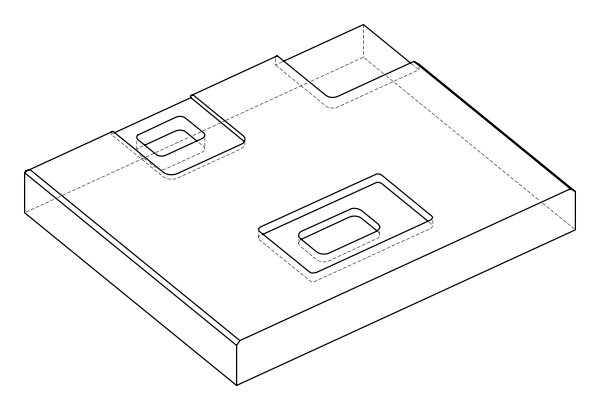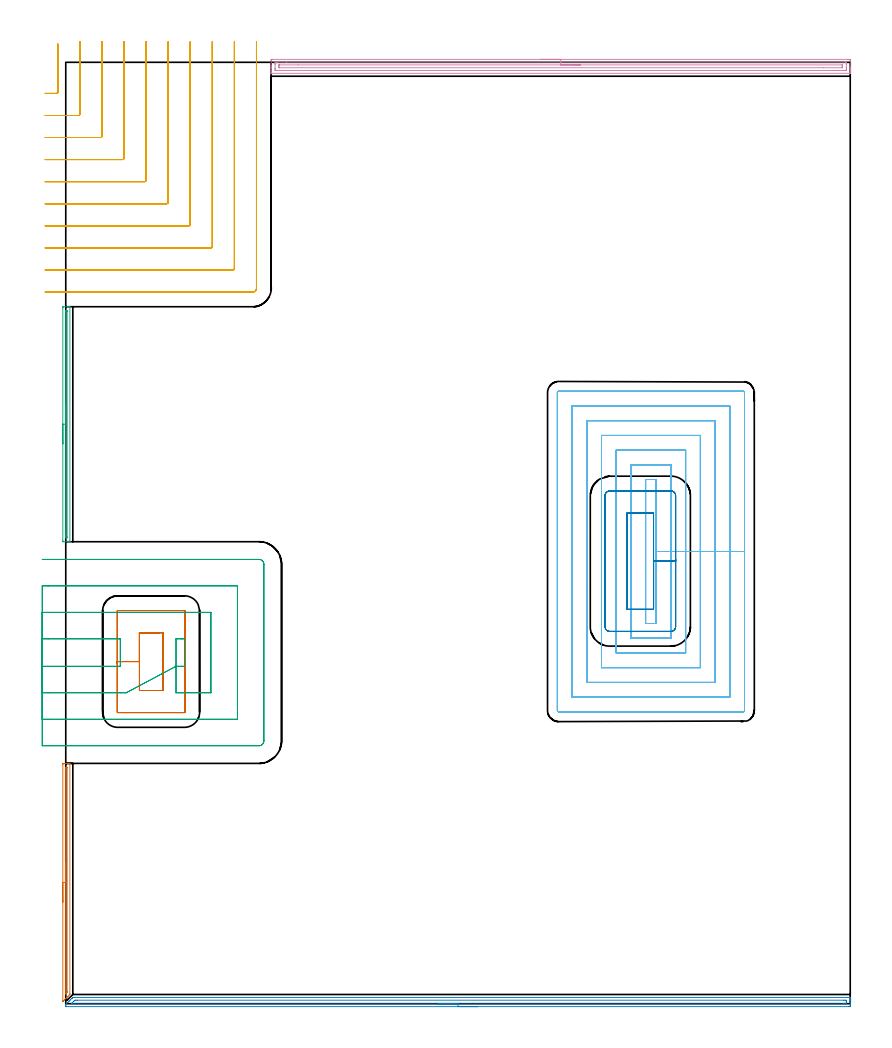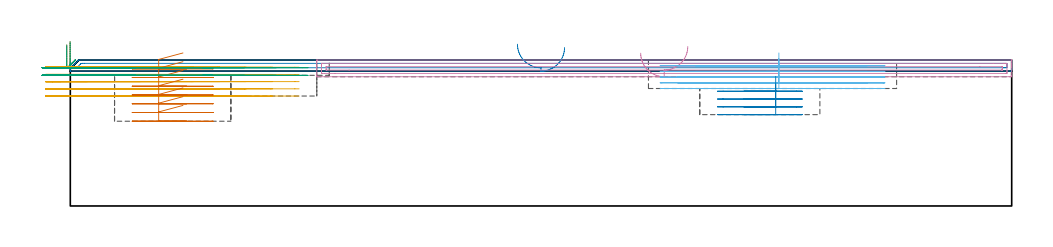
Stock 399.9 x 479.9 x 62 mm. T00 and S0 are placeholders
(PLAN: 9 operations, 4 tool changes, 70 min)
(1 AREA_MILL | FG_CHAMFER_SURFACE | UGT0205_001 | 2.07 min | 808 mm3)
(2 AREA_MILL_1 | FG_CHAMFER_SURFACE_1 | UGT0205_001 | 6.55 min | 4396 mm3)
(3 AREA_MILL_2 | FG_CHAMFER_SURFACE_2 | UGT0205_001 | 2.07 min | 809 mm3)
(4 AREA_MILL_3 | FG_CHAMFER_SURFACE_3 | UGT0205_001 | 7.28 min | 7551 mm3)
(5 MILL_CORNER_NOTCH_RECTANGULAR | CORNER_NOTCH_RECTANGULAR | UGT0201_133 | Follow Part, ap 3.75, ae 75% | 14.63 min | 199200 mm3)
(6 MILL_RECTANGULAR_POCKET | POCKET_RECTANGULAR_STRAIGHT | NXT0201_013 | Follow Part, ap 2.5, ae 75% | 24.52 min | 220830 mm3)
(7 MILL_RECTANGULAR_POCKET_1 | POCKET_RECTANGULAR_STRAIGHT_1 | UGT0201_133 | Follow Part, ap 3.75, ae 75% | 4.49 min | 84761 mm3)
(8 MILL_RECTANGULAR_POCKET_2 | POCKET_RECTANGULAR_STRAIGHT_2 | UGT0201_133 | Follow Part, ap 3.75, ae 75% | 3.19 min | 48137 mm3)
(9 MILL_SLOT | SLOT_PARTIAL_RECTANGULAR | UGT0201_100 | Follow Part, ap 4.5, ae 75% | 5.24 min | 59194 mm3)
(TOOL UGT0205_001 | Chamfer Mill 20 x 3 x 45 deg. | D20 FL50 Z2)
(TOOL UGT0201_133 | Carbide End Mill 15.0 | D15 FL30 Z4)
(TOOL NXT0201_013 | ENDMILL 10mm | D10 FL30 Z4)
(TOOL UGT0201_100 | End Mill 18 mm | D18 FL22 Z2)
(OP 1 AREA_MILL)
G17 G21 G94 G90
T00 M6
G54
G17 G0 G90 X-1.5 Y51.8 S1061 M3
G43 Z72. H0
Z68.4
G94 G1 Y51.838 Z67.528 F250.
Y51.952 Z66.664
Y52.141 Z65.812
Y52.403 Z64.98
Y52.737 Z64.174
Y53.14 Z63.4
Y53.609 Z62.664
Y54.14 Z61.972
Y54.729 Z61.329
Y55.372 Z60.74
Y56.064 Z60.208
Y56.8 Z59.74
Y57.574 Z59.337
Y58.38 Z59.003
Y59.212 Z58.741
Y60.064 Z58.552
Y60.929 Z58.438
Y61.8 Z58.4
Y121.92
X-1.498 Y122.126 Z58.402
X-1.491 Y122.498 Z58.405
X-1.292 Y122.5 Z58.605
X-1.025 Z58.872
X-0.409 Z59.488
X-0.142 Z59.755
X0.394 Z60.293
X1.089 Z60.988
X1.625 Z61.524
X1.813 Y122.499 Z61.712
X2.094 Y122.49 Z61.993
X2.1 Y122.365 Z62.
Y5.243
X2.097 Y4.704 Z61.985
X2.071 Y4.67 Z61.969
X1.235 Y3.835 Z61.135
X0.864 Y3.462 Z60.76
X0.321 Y2.921 Z60.221
X-0.027 Y2.571 Z59.869
X-0.593 Y2.007 Z59.307
X-0.918 Y1.681 Z58.978
X-1.365 Y1.235 Z58.533
X-1.466 Y1.14 Z58.432
X-1.495 Y1.116 Z58.403
X-1.5 Y1.269 Z58.4
Y61.8
X-0.086 Z59.814
Y120.138
X-0.085 Y120.333 Z59.815
X-0.083 Y120.43 Z59.817
X-0.079 Y120.477 Z59.821
X-0.077 Y120.49 Z59.823
X-0.058 Y120.492 Z59.842
X0.121 Y120.497 Z60.021
X0.383 Y120.5 Z60.283
X0.581 Y120.497 Z60.481
X0.667 Y120.492 Z60.567
X0.679 Y120.49 Z60.579
X0.681 Y120.478 Z60.581
X0.684 Y120.439 Z60.584
X0.685 Y120.357 Z60.585
X0.686 Y120.195 Z60.586
Y6.1
X0.684 Y5.9 Z60.584
X0.681 Y5.8 Z60.581
X0.679 Y5.754 Z60.579
X0.651 Y5.713 Z60.551
X0.466 Y5.521 Z60.366
X0.193 Y5.243 Z60.093
X0.1 Y5.15 Z60.
X0.024 Y5.076 Z59.924
X-0.051 Y5.007 Z59.849
X-0.079 Y4.983 Z59.821
X-0.084 Y5.185 Z59.816
X-0.085 Y5.243 Z59.815
X-0.086 Y61.8 Z59.814
Y62.672 Z59.852
Y63.537 Z59.966
Y64.388 Z60.155
Y65.22 Z60.417
Y66.026 Z60.751
Y66.8 Z61.154
Y67.536 Z61.623
Y68.228 Z62.154
Y68.871 Z62.743
Y69.461 Z63.386
Y69.992 Z64.078
Y70.46 Z64.814
Y70.863 Z65.588
Y71.197 Z66.394
Y71.459 Z67.226
Y71.648 Z68.078
Y71.762 Z68.943
Y71.8 Z69.814
G0 Z72.
M5
M2
(OP 2 AREA_MILL_1)
G17 G21 G94 G90
T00 M6
G54
G17 G0 G90 X209.95 Y-1.5 S1061 M3
G43 Z72. H0
Z67.3
G94 G1 X209.912 Z66.428 F250.
X209.798 Z65.563
X209.609 Z64.712
X209.347 Z63.88
X209.013 Z63.074
X208.61 Z62.3
X208.141 Z61.564
X207.61 Z60.872
X207.021 Z60.229
X206.378 Z59.64
X205.686 Z59.108
X204.95 Z58.64
X204.176 Z58.237
X203.37 Z57.903
X202.538 Z57.641
X201.686 Z57.452
X200.822 Z57.338
X199.95 Z57.3
X0.178
X0.097 Y-1.497 Z57.303
X0.01 Y-1.492 Z57.305
X0. Y-1.111 Z57.688
Y-0.485 Z58.315
X0.001 Y-0.438 Z58.361
X0.01 Y-0.391 Z58.407
X0.178 Y-0.221 Z58.577
X0.359 Y-0.04 Z58.758
X0.952 Y0.553 Z59.351
X1.072 Y0.674 Z59.47
X1.433 Y1.034 Z59.833
X1.602 Y1.202 Z60.001
X1.842 Y1.443 Z60.241
X1.966 Y1.567 Z60.364
X2.339 Y1.939 Z60.739
X2.484 Y2.084 Z60.884
X3.027 Y2.63 Z61.424
X3.197 Y2.798 Z61.596
X3.306 Y2.907 Z61.705
X3.472 Y3.075 Z61.869
X3.541 Y3.141 Z61.936
X3.605 Y3.197 Z61.989
X3.753 Y3.2 Z62.
X399.722
X399.89 Y3.197 Z61.988
X399.893 Y3.152 Z61.944
X399.9 Y2.746 Z61.546
Y2.448 Z61.248
Y1.74 Z60.535
Y0.496 Z59.293
Y-0.04 Z58.755
Y-0.662 Z58.133
X399.898 Y-0.93 Z57.866
X399.892 Y-1.491 Z57.305
X399.841 Y-1.494 Z57.303
X399.275 Y-1.5 Z57.3
X199.95
Y-0.086 Z58.714
X4.2
X3.35 Y-0.083 Z58.717
X3.306 Y-0.081 Z58.719
X2.822 Y-0.04 Z58.76
X3.06 Y0.205 Z59.005
X3.306 Y0.456 Z59.256
X4.2 Y1.35 Z60.15
X4.398 Y1.543 Z60.343
X4.602 Y1.74 Z60.54
X5.052 Y1.781 Z60.581
X5.094 Y1.783 Z60.583
X5.942 Y1.786 Z60.586
X396.594
X397.444 Y1.783 Z60.583
X397.487 Y1.78 Z60.58
X397.89 Y1.74 Z60.54
X397.897 Y1.332 Z60.132
X397.898 Y0.85 Z59.65
X397.897 Y0.442 Z59.242
X397.89 Y-0.04 Z58.76
X397.528 Y-0.08 Z58.72
X397.487 Y-0.082 Z58.718
X396.64 Y-0.086 Z58.714
X396.594
X199.95
X199.078 Z58.752
X198.213 Z58.866
X197.362 Z59.055
X196.53 Z59.317
X195.724 Z59.651
X194.95 Z60.054
X194.214 Z60.523
X193.522 Z61.054
X192.879 Z61.643
X192.289 Z62.286
X191.758 Z62.978
X191.29 Z63.714
X190.887 Z64.488
X190.553 Z65.294
X190.291 Z66.126
X190.102 Z66.978
X189.988 Z67.843
X189.95 Z68.714
G0 Z72.
M5
M2
(OP 3 AREA_MILL_2)
G17 G21 G94 G90
T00 M6
G54
G17 G0 G90 X-1.5 Y285.4 S1061 M3
G43 Z72. H0
Z68.4
G94 G1 Y285.438 Z67.528 F250.
Y285.552 Z66.664
Y285.741 Z65.812
Y286.003 Z64.98
Y286.337 Z64.174
Y286.74 Z63.4
Y287.208 Z62.664
Y287.74 Z61.972
Y288.329 Z61.329
Y288.972 Z60.74
Y289.664 Z60.208
Y290.4 Z59.74
Y291.174 Z59.337
Y291.98 Z59.003
Y292.812 Z58.741
Y293.664 Z58.552
Y294.528 Z58.438
Y295.4 Z58.4
Y354.704
X-1.498 Y354.911 Z58.402
X-1.491 Y355.298 Z58.405
X-1.322 Y355.3 Z58.575
X0.742 Z60.636
X1.337 Z61.236
X1.78 Z61.679
X2.089 Y355.294 Z61.98
X2.097 Y355.292 Z61.988
X2.1 Y355.15 Z62.
Y235.65
X2.097 Y235.509 Z61.988
X2.089 Y235.506 Z61.98
X1.78 Y235.5 Z61.679
X1.336 Z61.236
X0.742 Z60.636
X-1.322 Z58.575
X-1.491 Y235.502 Z58.405
X-1.5 Y235.89 Z58.4
Y295.4
X-0.086 Z59.814
X-0.085 Y352.863 Z59.815
X-0.083 Y352.92 Z59.817
X-0.069 Y353.29 Z59.831
X0.112 Y353.294 Z60.012
X0.368 Y353.298 Z60.268
X0.577 Y353.293 Z60.477
X0.672 Y353.29 Z60.572
X0.684 Y352.979 Z60.584
X0.685 Y352.92 Z60.585
X0.686 Y237.861 Z60.586
X0.684 Y237.657 Z60.584
X0.681 Y237.556 Z60.581
X0.679 Y237.514 Z60.579
X0.547 Y237.509 Z60.447
X0.232 Y237.503 Z60.132
X0.023 Y237.507 Z59.923
X-0.072 Y237.51 Z59.828
X-0.084 Y237.821 Z59.816
X-0.085 Y237.88 Z59.815
X-0.086 Y238.659 Z59.814
Y295.4
Y296.272 Z59.852
Y297.136 Z59.966
Y297.988 Z60.155
Y298.82 Z60.417
Y299.626 Z60.751
Y300.4 Z61.154
Y301.136 Z61.623
Y301.828 Z62.154
Y302.471 Z62.743
Y303.06 Z63.386
Y303.592 Z64.078
Y304.06 Z64.814
Y304.463 Z65.588
Y304.797 Z66.394
Y305.059 Z67.226
Y305.248 Z68.078
Y305.362 Z68.943
Y305.4 Z69.814
G0 Z72.
M5
M2
(OP 4 AREA_MILL_3)
G17 G21 G94 G90
T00 M6
G54
G17 G0 G90 X242.3 Y481.4 S1061 M3
G43 Z72. H0
Z64.9
G94 G1 X242.338 Z64.028 F250.
X242.452 Z63.163
X242.641 Z62.312
X242.903 Z61.48
X243.237 Z60.674
X243.64 Z59.9
X244.108 Z59.164
X244.64 Z58.472
X245.229 Z57.829
X245.872 Z57.24
X246.564 Z56.708
X247.3 Z56.24
X248.074 Z55.837
X248.88 Z55.503
X249.712 Z55.241
X250.564 Z55.052
X251.428 Z54.938
X252.3 Z54.9
X398.812
X399.28 Y481.399 Z54.901
X399.743 Y481.395 Z54.903
X399.891 Y481.392 Z54.906
X399.9 Y480.938 Z55.359
Y477.409 Z58.885
Y476.869 Z59.428
Y476.527 Z59.769
Y475.987 Z60.31
Y475.644 Z60.65
Y474.96 Z61.339
Y474.659 Z61.641
X399.893 Y474.308 Z61.983
X399.892 Y474.302 Z61.988
X399.728 Y474.3 Z62.
X104.873
X104.708 Y474.302 Z61.988
X104.707 Y474.308 Z61.983
X104.7 Y474.658 Z61.642
Y474.96 Z61.339
Y475.644 Z60.65
Y476.869 Z59.428
Y477.409 Z58.885
Y478.021 Z58.274
Y480.668 Z55.629
X104.703 Y480.938 Z55.359
X104.709 Y481.392 Z54.906
X104.857 Y481.395 Z54.903
X105.32 Y481.4 Z54.9
X252.3
Y479.986 Z56.314
X397.493 Y479.985 Z56.315
X397.565
X397.87 Y479.979 Z56.321
X397.89 Y479.88 Z56.42
X397.897 Y479.656 Z56.644
X397.899 Y479.173 Z57.127
X397.9 Y478.771 Z57.529
Y477.007 Z59.293
X397.899 Y476.527 Z59.773
X397.898 Y476.127 Z60.173
X397.89 Y475.73 Z60.57
X397.493 Y475.717 Z60.583
X397.421 Y475.715 Z60.585
X396.599 Y475.714 Z60.586
X392.09
X107.107 Y475.715 Z60.585
X107.035
X106.731 Y475.721 Z60.579
X106.71 Y475.82 Z60.48
X106.703 Y476.044 Z60.256
X106.701 Y476.527 Z59.773
X106.7 Y476.929 Z59.371
Y478.693 Z57.607
X106.701 Y479.173 Z57.127
X106.702 Y479.573 Z56.727
X106.71 Y479.97 Z56.33
X107.107 Y479.983 Z56.317
X107.179 Y479.985 Z56.315
X108.001 Y479.986 Z56.314
X112.51
X252.3
Y478.572 Z57.728
X395.706 Y478.571 Z57.729
X395.801 Y478.57 Z57.73
X395.875 Y478.566 Z57.734
X395.89 Y478.565 Z57.735
X395.894 Y478.537 Z57.763
X395.897 Y478.483 Z57.817
X395.899 Y478.291 Z58.009
X395.9 Y478.1 Z58.2
Y477.409 Z58.891
X395.899 Y477.219 Z59.081
X395.893 Y477.154 Z59.146
X395.89 Y477.136 Z59.164
X395.881 Y477.134 Z59.166
X395.848 Y477.131 Z59.169
X395.706 Y477.129 Z59.171
X386.348 Y477.128 Z59.172
X108.894 Y477.129 Z59.171
X108.799 Y477.131 Z59.169
X108.725 Y477.134 Z59.166
X108.71 Y477.135 Z59.165
X108.706 Y477.163 Z59.137
X108.703 Y477.217 Z59.083
X108.701 Y477.409 Z58.891
X108.7 Y477.6 Z58.7
Y478.291 Z58.009
X108.701 Y478.481 Z57.819
X108.707 Y478.546 Z57.754
X108.71 Y478.564 Z57.736
X108.719 Y478.566 Z57.734
X108.752 Y478.569 Z57.731
X108.894 Y478.571 Z57.729
X118.428 Y478.572 Z57.728
X252.3
X253.172 Z57.766
X254.036 Z57.88
X254.888 Z58.069
X255.72 Z58.331
X256.526 Z58.665
X257.3 Z59.068
X258.036 Z59.537
X258.728 Z60.068
X259.371 Z60.657
X259.96 Z61.301
X260.492 Z61.993
X260.96 Z62.728
X261.363 Z63.502
X261.697 Z64.308
X261.959 Z65.14
X262.148 Z65.992
X262.262 Z66.857
X262.3 Z67.728
G0 Z72.
M5
M2
(OP 5 MILL_CORNER_NOTCH_RECTANGULAR)
G17 G21 G94 G90
T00 M6
G54
G17 G0 G90 X-10.5 Y464.05 S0 M3
G43 Z72. H0
Z58.94
G94 G1 X-7.5 F250.
X-4.793 F500.
G3 X-4.05 Y464.793 R0.75
G1 Y486.212
Y489.212 F250.
G0 Z72.
X-10.5 Y452.8
Z58.94
G1 X-7.5
X6.457 F500.
G3 X7.2 Y453.543 R0.75
G1 Y487.4
Y490.4 F250.
G0 Z72.
X-10.5 Y441.55
Z58.94
G1 X-7.5
X17.706 F500.
G3 X18.45 Y442.294 R0.75
G1 Y487.4
Y490.4 F250.
G0 Z72.
X-10.5 Y430.3
Z58.94
G1 X-7.5
X28.956 F500.
G3 X29.7 Y431.044 R0.75
G1 Y487.4
Y490.4 F250.
G0 Z72.
X-10.5 Y419.05
Z58.94
G1 X-7.5
X40.206 F500.
G3 X40.95 Y419.794 R0.75
G1 Y487.4
Y490.4 F250.
G0 Z72.
X-10.5 Y407.8
Z58.94
G1 X-7.5
X51.455 F500.
G3 X52.2 Y408.545 R0.75
G1 Y487.4
Y490.4 F250.
G0 Z72.
X-10.5 Y396.55
Z58.94
G1 X-7.5
X62.705 F500.
G3 X63.45 Y397.295 R0.75
G1 Y487.4
Y490.4 F250.
G0 Z72.
X-10.5 Y385.3
Z58.94
G1 X-7.5
X73.955 F500.
G3 X74.7 Y386.045 R0.75
G1 Y487.4
Y490.4 F250.
G0 Z72.
X-10.5 Y374.05
Z58.94
G1 X-7.5
X85.205 F500.
G3 X85.95 Y374.795 R0.75
G1 Y487.4
Y490.4 F250.
G0 Z72.
X-10.5 Y362.8
Z58.94
G1 X-7.5
X95.4 F500.
G3 X97.2 Y364.6 R1.8
G1 Y487.4
Y490.4 F250.
G0 Z72.
X-10.5 Y464.05
Z55.88
G1 X-7.5
X-4.793 F500.
G3 X-4.05 Y464.793 R0.75
G1 Y486.212
Y489.212 F250.
G0 Z72.
X-10.5 Y452.8
Z55.88
G1 X-7.5
X6.457 F500.
G3 X7.2 Y453.543 R0.75
G1 Y487.4
Y490.4 F250.
G0 Z72.
X-10.5 Y441.55
Z55.88
G1 X-7.5
X17.706 F500.
G3 X18.45 Y442.294 R0.75
G1 Y487.4
Y490.4 F250.
G0 Z72.
X-10.5 Y430.3
Z55.88
G1 X-7.5
X28.956 F500.
G3 X29.7 Y431.044 R0.75
G1 Y487.4
Y490.4 F250.
G0 Z72.
X-10.5 Y419.05
Z55.88
G1 X-7.5
X40.206 F500.
G3 X40.95 Y419.794 R0.75
G1 Y487.4
Y490.4 F250.
G0 Z72.
X-10.5 Y407.8
Z55.88
G1 X-7.5
X51.455 F500.
G3 X52.2 Y408.545 R0.75
G1 Y487.4
Y490.4 F250.
G0 Z72.
X-10.5 Y396.55
Z55.88
G1 X-7.5
X62.705 F500.
G3 X63.45 Y397.295 R0.75
G1 Y487.4
Y490.4 F250.
G0 Z72.
X-10.5 Y385.3
Z55.88
G1 X-7.5
X73.955 F500.
G3 X74.7 Y386.045 R0.75
G1 Y487.4
Y490.4 F250.
G0 Z72.
X-10.5 Y374.05
Z55.88
G1 X-7.5
X85.205 F500.
G3 X85.95 Y374.795 R0.75
G1 Y487.4
Y490.4 F250.
G0 Z72.
X-10.5 Y362.8
Z55.88
G1 X-7.5
X95.4 F500.
G3 X97.2 Y364.6 R1.8
G1 Y487.4
Y490.4 F250.
G0 Z72.
X-10.5 Y464.05
Z52.82
G1 X-7.5
X-4.793 F500.
G3 X-4.05 Y464.793 R0.75
G1 Y486.212
Y489.212 F250.
G0 Z72.
X-10.5 Y452.8
Z52.82
G1 X-7.5
X6.457 F500.
G3 X7.2 Y453.543 R0.75
G1 Y487.4
Y490.4 F250.
G0 Z72.
X-10.5 Y441.55
Z52.82
G1 X-7.5
X17.706 F500.
G3 X18.45 Y442.294 R0.75
G1 Y487.4
Y490.4 F250.
G0 Z72.
X-10.5 Y430.3
Z52.82
G1 X-7.5
X28.956 F500.
G3 X29.7 Y431.044 R0.75
G1 Y487.4
Y490.4 F250.
G0 Z72.
X-10.5 Y419.05
Z52.82
G1 X-7.5
X40.206 F500.
G3 X40.95 Y419.794 R0.75
G1 Y487.4
Y490.4 F250.
G0 Z72.
X-10.5 Y407.8
Z52.82
G1 X-7.5
X51.455 F500.
G3 X52.2 Y408.545 R0.75
G1 Y487.4
Y490.4 F250.
G0 Z72.
X-10.5 Y396.55
Z52.82
G1 X-7.5
X62.705 F500.
G3 X63.45 Y397.295 R0.75
G1 Y487.4
Y490.4 F250.
G0 Z72.
X-10.5 Y385.3
Z52.82
G1 X-7.5
X73.955 F500.
G3 X74.7 Y386.045 R0.75
G1 Y487.4
Y490.4 F250.
G0 Z72.
X-10.5 Y374.05
Z52.82
G1 X-7.5
X85.205 F500.
G3 X85.95 Y374.795 R0.75
G1 Y487.4
Y490.4 F250.
G0 Z72.
X-10.5 Y362.8
Z52.82
G1 X-7.5
X95.4 F500.
G3 X97.2 Y364.6 R1.8
G1 Y487.4
Y490.4 F250.
G0 Z72.
X-10.5 Y464.05
Z49.76
G1 X-7.5
X-4.793 F500.
G3 X-4.05 Y464.793 R0.75
G1 Y486.212
Y489.212 F250.
G0 Z72.
X-10.5 Y452.8
Z49.76
G1 X-7.5
X6.457 F500.
G3 X7.2 Y453.543 R0.75
G1 Y487.4
Y490.4 F250.
G0 Z72.
X-10.5 Y441.55
Z49.76
G1 X-7.5
X17.706 F500.
G3 X18.45 Y442.294 R0.75
G1 Y487.4
Y490.4 F250.
G0 Z72.
X-10.5 Y430.3
Z49.76
G1 X-7.5
X28.956 F500.
G3 X29.7 Y431.044 R0.75
G1 Y487.4
Y490.4 F250.
G0 Z72.
X-10.5 Y419.05
Z49.76
G1 X-7.5
X40.206 F500.
G3 X40.95 Y419.794 R0.75
G1 Y487.4
Y490.4 F250.
G0 Z72.
X-10.5 Y407.8
Z49.76
G1 X-7.5
X51.455 F500.
G3 X52.2 Y408.545 R0.75
G1 Y487.4
Y490.4 F250.
G0 Z72.
X-10.5 Y396.55
Z49.76
G1 X-7.5
X62.705 F500.
G3 X63.45 Y397.295 R0.75
G1 Y487.4
Y490.4 F250.
G0 Z72.
X-10.5 Y385.3
Z49.76
G1 X-7.5
X73.955 F500.
G3 X74.7 Y386.045 R0.75
G1 Y487.4
Y490.4 F250.
G0 Z72.
X-10.5 Y374.05
Z49.76
G1 X-7.5
X85.205 F500.
G3 X85.95 Y374.795 R0.75
G1 Y487.4
Y490.4 F250.
G0 Z72.
X-10.5 Y362.8
Z49.76
G1 X-7.5
X95.4 F500.
G3 X97.2 Y364.6 R1.8
G1 Y487.4
Y490.4 F250.
G0 Z72.
X-10.5 Y464.05
Z46.7
G1 X-7.5
X-4.793 F500.
G3 X-4.05 Y464.793 R0.75
G1 Y486.212
Y489.212 F250.
G0 Z72.
X-10.5 Y452.8
Z46.7
G1 X-7.5
X6.457 F500.
G3 X7.2 Y453.543 R0.75
G1 Y487.4
Y490.4 F250.
G0 Z72.
X-10.5 Y441.55
Z46.7
G1 X-7.5
X17.706 F500.
G3 X18.45 Y442.294 R0.75
G1 Y487.4
Y490.4 F250.
G0 Z72.
X-10.5 Y430.3
Z46.7
G1 X-7.5
X28.956 F500.
G3 X29.7 Y431.044 R0.75
G1 Y487.4
Y490.4 F250.
G0 Z72.
X-10.5 Y419.05
Z46.7
G1 X-7.5
X40.206 F500.
G3 X40.95 Y419.794 R0.75
G1 Y487.4
Y490.4 F250.
G0 Z72.
X-10.5 Y407.8
Z46.7
G1 X-7.5
X51.455 F500.
G3 X52.2 Y408.545 R0.75
G1 Y487.4
Y490.4 F250.
G0 Z72.
X-10.5 Y396.55
Z46.7
G1 X-7.5
X62.705 F500.
G3 X63.45 Y397.295 R0.75
G1 Y487.4
Y490.4 F250.
G0 Z72.
X-10.5 Y385.3
Z46.7
G1 X-7.5
X73.955 F500.
G3 X74.7 Y386.045 R0.75
G1 Y487.4
Y490.4 F250.
G0 Z72.
X-10.5 Y374.05
Z46.7
G1 X-7.5
X85.205 F500.
G3 X85.95 Y374.795 R0.75
G1 Y487.4
Y490.4 F250.
G0 Z72.
X-10.5 Y362.8
Z46.7
G1 X-7.5
X95.4 F500.
G3 X97.2 Y364.6 R1.8
G1 Y487.4
Y490.4 F250.
G0 Z72.
M5
M2
(OP 6 MILL_RECTANGULAR_POCKET)
G17 G21 G94 G90
T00 M6
G54
G17 G0 G90 X301. Y210.272 S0 M3
G43 Z72. H0
Z65.
G94 G1 Y230.5 Z59.58 F250.
Y267.2 F500.
X295.6
Y193.8
X301.
Y230.5
X308.5
Y274.7
X288.1
Y186.3
X308.5
Y230.5
X316.
Y282.2
X280.6
Y178.8
X316.
Y230.5
X323.5
Y289.7
X273.1
Y171.3
X323.5
Y230.5
X331.
Y297.2
X265.6
Y163.8
X331.
Y230.5
X338.5
Y304.7
X258.1
Y156.3
X338.5
Y230.5
X346.
Y311.5
G3 X345.3 Y312.2 R0.7
G1 X251.3
G3 X250.6 Y311.5 R0.7
G1 Y149.5
G3 X251.3 Y148.8 R0.7
G1 X345.3
G3 X346. Y149.5 R0.7
G1 Y230.5
Y231.5
G0 X301. Y210.272 Z62.58
G1 Y230.5 Z57.16 F250.
Y267.2 F500.
X295.6
Y193.8
X301.
Y230.5
X308.5
Y274.7
X288.1
Y186.3
X308.5
Y230.5
X316.
Y282.2
X280.6
Y178.8
X316.
Y230.5
X323.5
Y289.7
X273.1
Y171.3
X323.5
Y230.5
X331.
Y297.2
X265.6
Y163.8
X331.
Y230.5
X338.5
Y304.7
X258.1
Y156.3
X338.5
Y230.5
X346.
Y311.5
G3 X345.3 Y312.2 R0.7
G1 X251.3
G3 X250.6 Y311.5 R0.7
G1 Y149.5
G3 X251.3 Y148.8 R0.7
G1 X345.3
G3 X346. Y149.5 R0.7
G1 Y230.5
Y231.5
G0 X301. Y210.272 Z60.16
G1 Y230.5 Z54.74 F250.
Y267.2 F500.
X295.6
Y193.8
X301.
Y230.5
X308.5
Y274.7
X288.1
Y186.3
X308.5
Y230.5
X316.
Y282.2
X280.6
Y178.8
X316.
Y230.5
X323.5
Y289.7
X273.1
Y171.3
X323.5
Y230.5
X331.
Y297.2
X265.6
Y163.8
X331.
Y230.5
X338.5
Y304.7
X258.1
Y156.3
X338.5
Y230.5
X346.
Y311.5
G3 X345.3 Y312.2 R0.7
G1 X251.3
G3 X250.6 Y311.5 R0.7
G1 Y149.5
G3 X251.3 Y148.8 R0.7
G1 X345.3
G3 X346. Y149.5 R0.7
G1 Y230.5
Y231.5
G0 X301. Y210.272 Z57.74
G1 Y230.5 Z52.32 F250.
Y267.2 F500.
X295.6
Y193.8
X301.
Y230.5
X308.5
Y274.7
X288.1
Y186.3
X308.5
Y230.5
X316.
Y282.2
X280.6
Y178.8
X316.
Y230.5
X323.5
Y289.7
X273.1
Y171.3
X323.5
Y230.5
X331.
Y297.2
X265.6
Y163.8
X331.
Y230.5
X338.5
Y304.7
X258.1
Y156.3
X338.5
Y230.5
X346.
Y311.5
G3 X345.3 Y312.2 R0.7
G1 X251.3
G3 X250.6 Y311.5 R0.7
G1 Y149.5
G3 X251.3 Y148.8 R0.7
G1 X345.3
G3 X346. Y149.5 R0.7
G1 Y230.5
Y231.5
G0 X301. Y210.272 Z55.32
G1 Y230.5 Z49.9 F250.
Y267.2 F500.
X295.6
Y193.8
X301.
Y230.5
X308.5
Y274.7
X288.1
Y186.3
X308.5
Y230.5
X316.
Y282.2
X280.6
Y178.8
X316.
Y230.5
X323.5
Y289.7
X273.1
Y171.3
X323.5
Y230.5
X331.
Y297.2
X265.6
Y163.8
X331.
Y230.5
X338.5
Y304.7
X258.1
Y156.3
X338.5
Y230.5
X346.
Y311.5
G3 X345.3 Y312.2 R0.7
G1 X251.3
G3 X250.6 Y311.5 R0.7
G1 Y149.5
G3 X251.3 Y148.8 R0.7
G1 X345.3
G3 X346. Y149.5 R0.7
G1 Y230.5
Y231.5
G0 Z72.
M5
M2
(OP 7 MILL_RECTANGULAR_POCKET_1)
G17 G21 G94 G90
T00 M6
G54
G17 G0 G90 X47.858 Y189.15 S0 M3
G43 Z72. H0
Z65.
G94 G1 X37.55 Z62.238 F250.
Y174.4 Z58.286
Y159.65 F500.
X49.45
Y189.15
X37.55
Y174.4
X26.3
Y148.6
G3 X26.5 Y148.4 R0.2
G1 X60.5
G3 X60.7 Y148.6 R0.2
G1 Y200.2
G3 X60.5 Y200.4 R0.2
G1 X26.5
G3 X26.3 Y200.2 R0.2
G1 Y174.4
Y173.4
G0 X47.858 Y189.15 Z61.286
G1 X37.55 Z58.524 F250.
Y174.4 Z54.571
Y159.65 F500.
X49.45
Y189.15
X37.55
Y174.4
X26.3
Y148.6
G3 X26.5 Y148.4 R0.2
G1 X60.5
G3 X60.7 Y148.6 R0.2
G1 Y200.2
G3 X60.5 Y200.4 R0.2
G1 X26.5
G3 X26.3 Y200.2 R0.2
G1 Y174.4
Y173.4
G0 X47.858 Y189.15 Z57.571
G1 X37.55 Z54.809 F250.
Y174.4 Z50.857
Y159.65 F500.
X49.45
Y189.15
X37.55
Y174.4
X26.3
Y148.6
G3 X26.5 Y148.4 R0.2
G1 X60.5
G3 X60.7 Y148.6 R0.2
G1 Y200.2
G3 X60.5 Y200.4 R0.2
G1 X26.5
G3 X26.3 Y200.2 R0.2
G1 Y174.4
Y173.4
G0 X47.858 Y189.15 Z53.857
G1 X37.55 Z51.095 F250.
Y174.4 Z47.143
Y159.65 F500.
X49.45
Y189.15
X37.55
Y174.4
X26.3
Y148.6
G3 X26.5 Y148.4 R0.2
G1 X60.5
G3 X60.7 Y148.6 R0.2
G1 Y200.2
G3 X60.5 Y200.4 R0.2
G1 X26.5
G3 X26.3 Y200.2 R0.2
G1 Y174.4
Y173.4
G0 X47.858 Y189.15 Z50.143
G1 X37.55 Z47.381 F250.
Y174.4 Z43.429
Y159.65 F500.
X49.45
Y189.15
X37.55
Y174.4
X26.3
Y148.6
G3 X26.5 Y148.4 R0.2
G1 X60.5
G3 X60.7 Y148.6 R0.2
G1 Y200.2
G3 X60.5 Y200.4 R0.2
G1 X26.5
G3 X26.3 Y200.2 R0.2
G1 Y174.4
Y173.4
G0 X47.858 Y189.15 Z46.429
G1 X37.55 Z43.667 F250.
Y174.4 Z39.714
Y159.65 F500.
X49.45
Y189.15
X37.55
Y174.4
X26.3
Y148.6
G3 X26.5 Y148.4 R0.2
G1 X60.5
G3 X60.7 Y148.6 R0.2
G1 Y200.2
G3 X60.5 Y200.4 R0.2
G1 X26.5
G3 X26.3 Y200.2 R0.2
G1 Y174.4
Y173.4
G0 X47.858 Y189.15 Z42.714
G1 X37.55 Z39.952 F250.
Y174.4 Z36.
Y159.65 F500.
X49.45
Y189.15
X37.55
Y174.4
X26.3
Y148.6
G3 X26.5 Y148.4 R0.2
G1 X60.5
G3 X60.7 Y148.6 R0.2
G1 Y200.2
G3 X60.5 Y200.4 R0.2
G1 X26.5
G3 X26.3 Y200.2 R0.2
G1 Y174.4
Y173.4
G0 Z72.
M5
M2
(OP 8 MILL_RECTANGULAR_POCKET_2)
G17 G21 G94 G90
T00 M6
G54
G17 G0 G90 X299.65 Y202.035 S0 M3
G43 Z72. H0
Z55.057
G94 G1 Y225.6 Z48.743 F250.
Y250.15 F500.
X286.15
Y201.05
X299.65
Y225.6
X310.9
Y259.
G3 X308.5 Y261.4 R2.4
G1 X277.3
G3 X274.9 Y259. R2.4
G1 Y192.2
G3 X277.3 Y189.8 R2.4
G1 X308.5
G3 X310.9 Y192.2 R2.4
G1 Y225.6
Y226.6
G0 X299.65 Y202.035 Z51.743
G1 Y225.6 Z45.429 F250.
Y250.15 F500.
X286.15
Y201.05
X299.65
Y225.6
X310.9
Y259.
G3 X308.5 Y261.4 R2.4
G1 X277.3
G3 X274.9 Y259. R2.4
G1 Y192.2
G3 X277.3 Y189.8 R2.4
G1 X308.5
G3 X310.9 Y192.2 R2.4
G1 Y225.6
Y226.6
G0 X299.65 Y202.035 Z48.429
G1 Y225.6 Z42.114 F250.
Y250.15 F500.
X286.15
Y201.05
X299.65
Y225.6
X310.9
Y259.
G3 X308.5 Y261.4 R2.4
G1 X277.3
G3 X274.9 Y259. R2.4
G1 Y192.2
G3 X277.3 Y189.8 R2.4
G1 X308.5
G3 X310.9 Y192.2 R2.4
G1 Y225.6
Y226.6
G0 X299.65 Y202.035 Z45.114
G1 Y225.6 Z38.8 F250.
Y250.15 F500.
X286.15
Y201.05
X299.65
Y225.6
X310.9
Y259.
G3 X308.5 Y261.4 R2.4
G1 X277.3
G3 X274.9 Y259. R2.4
G1 Y192.2
G3 X277.3 Y189.8 R2.4
G1 X308.5
G3 X310.9 Y192.2 R2.4
G1 Y225.6
Y226.6
G0 Z72.
M5
M2
(OP 9 MILL_SLOT)
G17 G21 G94 G90
T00 M6
G54
G17 G0 G90 X-12. Y172. S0 M3
G43 Z72. H0
Z58.75
G94 G1 X-9. F250.
X27.8 F500.
Y186.
X-9.
X-12. F250.
Y158.5
X-9.
X27.8 F500.
X30.8 F250.
X56.2 Y172. F500.
X59.2 F250.
X60.5 F500.
Y186.
X59.2
X56.2 F250.
Y158.5 F500.
X59.2 F250.
X74. F500.
Y199.5
X-9.
X-12. F250.
Y145.
X-9.
X87.5 F500.
Y213.
X-9.
X-12. F250.
Y131.5
X-9.
X98.5 F500.
G3 X101. Y134. R2.5
G1 Y224.
G3 X98.5 Y226.5 R2.5
G1 X-9.
X-12. F250.
G0 Y172. Z55.5
G1 X-9.
X27.8 F500.
Y186.
X-9.
X-12. F250.
Y158.5
X-9.
X27.8 F500.
X30.8 F250.
X56.2 Y172. F500.
X59.2 F250.
X60.5 F500.
Y186.
X59.2
X56.2 F250.
Y158.5 F500.
X59.2 F250.
X74. F500.
Y199.5
X-9.
X-12. F250.
Y145.
X-9.
X87.5 F500.
Y213.
X-9.
X-12. F250.
Y131.5
X-9.
X98.5 F500.
G3 X101. Y134. R2.5
G1 Y224.
G3 X98.5 Y226.5 R2.5
G1 X-9.
X-12. F250.
G0 Z72.
M5
M2
